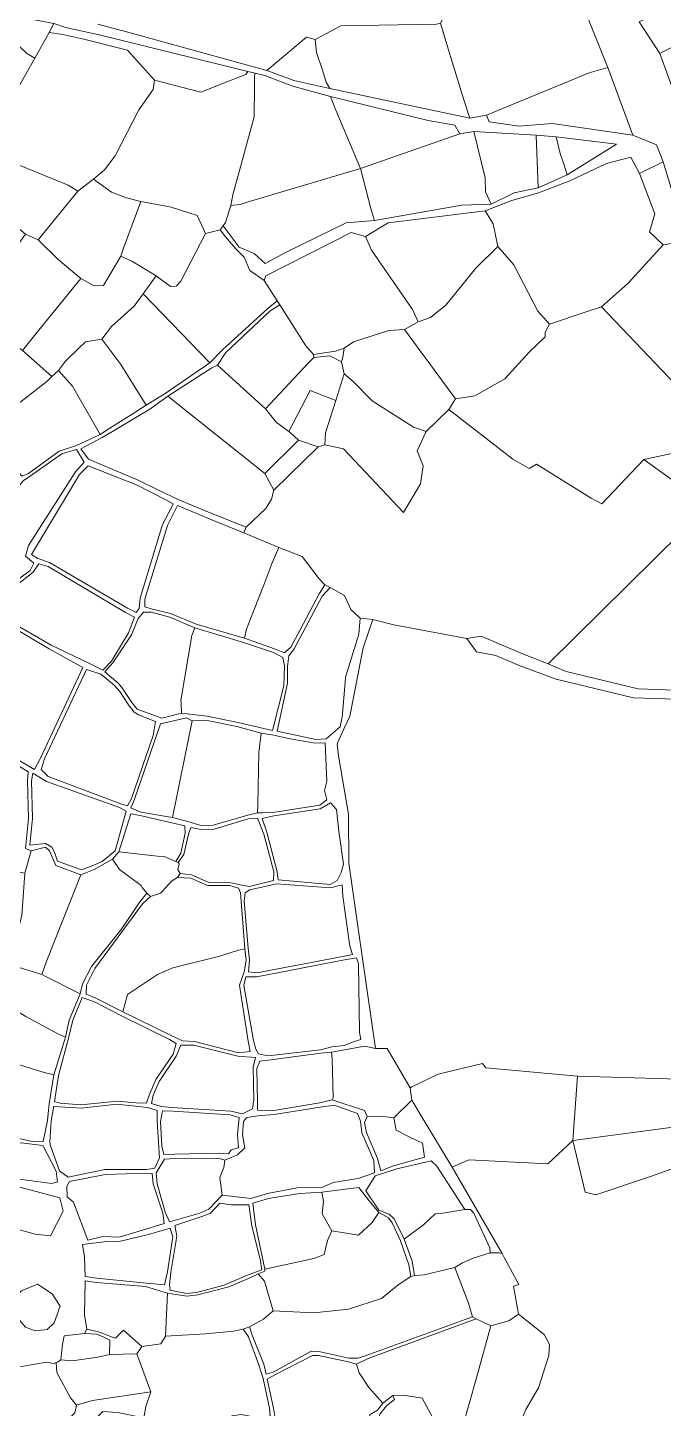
# Model space of a CAD drawing. Header units: metres. Extents: x 542555 to 550520, y 1840485 to 1846995.
# Drawn here: x 549293.2 to 549451.6, y 1843923.5 to 1844267.9 of the extents above; entities that cross this region are included whole.
import ezdxf

# ---------------------------------------------------------------- set-up
doc = ezdxf.new("R2010")
doc.units = ezdxf.units.M
doc.header["$MEASUREMENT"] = 0
doc.layers.add('Level 30', color=7, linetype='Continuous', lineweight=0)

msp = doc.modelspace()

# ---------------------------------------------------------------- linework, layer by layer
at = {"layer": 'Level 30', "color": 7, "linetype": 'Continuous', "lineweight": 0, "flags": 128}
for points in [[(549482.17, 1844279.19), (549482.49, 1844277.81), (549480.27, 1844276.92), (549479.71, 1844275.08), (549476.09, 1844272.55), (549472.49, 1844272.91), (549462.71, 1844267.52), (549451.5895, 1844261.8904), (549450.68, 1844261.43), (549445.53, 1844269.31), (549448.2606, 1844270.5836), (549479.19, 1844285.01), (549481.14, 1844280.69), (549482.17, 1844279.19)], [(549294.96, 1844260.28), (549286.38, 1844245.02), (549284.66, 1844246.33), (549276.11, 1844251.68), (549274.93, 1844252.15), (549274.32, 1844254.4), (549276.33, 1844255.77), (549280.63, 1844269.58), (549281.17, 1844272.78), (549283.75, 1844271.78), (549284.76, 1844269.93), (549286.3, 1844267.86), (549292.95, 1844261.45), (549294.96, 1844260.28)], [(549431.44, 1844273.66), (549431.72, 1844272.9597), (549437.73, 1844257.93), (549433.12, 1844256.57), (549407.5, 1844246.07), (549403.39, 1844245.3), (549401.86, 1844249.87), (549397.4182, 1844264.4698), (549396.04, 1844269), (549396.91, 1844270.49), (549431.44, 1844273.66)], [(549299.71, 1844268.89), (549298.51, 1844266.7), (549294.96, 1844260.28), (549292.95, 1844261.45), (549286.3, 1844267.86), (549284.76, 1844269.93), (549283.75, 1844271.78), (549286.53, 1844271.37), (549299.71, 1844268.89)], [(549322.1327, 1844263.3683), (549348.06, 1844256.96), (549347.55, 1844256.23), (549341.9774, 1844254.0139), (549336.31, 1844251.76), (549324.8, 1844254.78), (549318.03, 1844262.27), (549307.16, 1844265.03), (549301.96, 1844266.19), (549298.51, 1844266.7), (549299.71, 1844268.89), (549302.61, 1844267.9), (549311.04, 1844266.11), (549322.1327, 1844263.3683)], [(549396.04, 1844269), (549397.4182, 1844264.4698), (549401.86, 1844249.87), (549403.39, 1844245.3), (549368.47, 1844252.72), (549367.55, 1844254.24), (549366.91, 1844256.48), (549366.7183, 1844257.0452), (549365.16, 1844261.64), (549364.81, 1844264.91), (549371.22, 1844268.34), (549395.07, 1844268.78), (549396.04, 1844269)], [(549298.51, 1844266.7), (549301.96, 1844266.19), (549307.16, 1844265.03), (549318.03, 1844262.27), (549324.8, 1844254.78), (549324.43, 1844252.46), (549320.92, 1844247.34), (549314.96, 1844235.88), (549312.29, 1844232.45), (549309.56, 1844230.07), (549305.72, 1844227.07), (549303.27, 1844228.59), (549291.07, 1844233.55), (549289.54, 1844234.1), (549281.48, 1844237.91), (549286.38, 1844245.02), (549294.96, 1844260.28), (549298.51, 1844266.7)], [(549364.81, 1844264.91), (549365.16, 1844261.64), (549366.7183, 1844257.0452), (549366.91, 1844256.48), (549367.55, 1844254.24), (549368.47, 1844252.72), (549359.47, 1844254.73), (549358.4234, 1844255.1148), (549352.78, 1844257.19), (549362.64, 1844265.5), (549364.81, 1844264.91)], [(549462.71, 1844267.52), (549469.44, 1844252.54), (549470.88, 1844250.95), (549475.03, 1844250.98), (549476.56, 1844246.92), (549464.35, 1844242.15), (549460.26, 1844250.32), (549455.9758, 1844250.4356), (549454.7, 1844250.47), (549450.68, 1844261.43), (549451.5895, 1844261.8904), (549462.71, 1844267.52)], [(549344.32, 1844226.14), (549343.82, 1844223.54), (549342.48, 1844219.31), (549341.86, 1844218.45), (549341.15, 1844217.46), (549337.5, 1844216.56), (549335.39, 1844220.99), (549328.93, 1844223.08), (549321.39, 1844224.53), (549317.8, 1844225.47), (549314.05, 1844226.81), (549309.56, 1844230.07), (549312.29, 1844232.45), (549314.96, 1844235.88), (549320.92, 1844247.34), (549324.43, 1844252.46), (549324.8, 1844254.78), (549336.31, 1844251.76), (549341.9774, 1844254.0139), (549347.55, 1844256.23), (549348.06, 1844256.96), (549349.85, 1844256.52), (549349.74, 1844255.79), (549349.7001, 1844253.0848), (549349.59, 1844245.63), (549344.32, 1844226.14)], [(549368.64, 1844250.71), (549369.98, 1844247.28), (549376.09, 1844232.71), (549347.85, 1844224.32), (549346.15, 1844223.79), (549343.82, 1844223.54), (549344.32, 1844226.14), (549349.59, 1844245.63), (549349.7001, 1844253.0848), (549349.74, 1844255.79), (549349.85, 1844256.52), (549352.3, 1844255.91), (549355.8977, 1844254.5271), (549359.22, 1844253.25), (549368.64, 1844250.71)], [(549437.73, 1844257.93), (549443.95, 1844241.02), (549423.87, 1844243.96), (549415.7, 1844243.27), (549408.17, 1844244.42), (549407.5, 1844246.07), (549433.12, 1844256.57), (549437.73, 1844257.93)], [(549400.85, 1844241.38), (549376.09, 1844232.71), (549369.98, 1844247.28), (549368.64, 1844250.71), (549392.97, 1844244.69), (549399.6, 1844243.54), (549400.85, 1844241.38)], [(549404.33, 1844242.01), (549407.2, 1844230.46), (549407.31, 1844226.94), (549408.69, 1844223.82), (549401.41, 1844223.63), (549379.64, 1844219.8), (549378.81, 1844222.43), (549376.09, 1844232.71), (549400.85, 1844241.38), (549404.33, 1844242.01)], [(549419.9, 1844241.05), (549420.37, 1844227.93), (549414.44, 1844226.65), (549408.69, 1844223.82), (549407.31, 1844226.94), (549407.2, 1844230.46), (549404.33, 1844242.01), (549419.9, 1844241.05)], [(549424.87, 1844240.62), (549425.84, 1844236.52), (549426.82, 1844233.82), (549427.59, 1844231.18), (549420.37, 1844227.93), (549419.9, 1844241.05), (549424.87, 1844240.62)], [(549439.93, 1844238.84), (549427.59, 1844231.18), (549426.82, 1844233.82), (549425.84, 1844236.52), (549424.87, 1844240.62), (549439.93, 1844238.84)], [(549442.73, 1844204.04), (549436.15, 1844198.23), (549432.59, 1844197.07), (549423.22, 1844193.92), (549420.28, 1844197.14), (549414.35, 1844208.74), (549410.33, 1844213.31), (549409.18, 1844218.92), (549407.2, 1844222.18), (549413.82, 1844224.75), (549420.45, 1844226.71), (549428.3, 1844229.71), (549437.44, 1844234), (549443.52, 1844235.55), (549445.69, 1844231.47), (549449.49, 1844221.41), (549448.16, 1844216.98), (549451.51, 1844213.67), (549442.73, 1844204.04)], [(549457.5, 1844214.67), (549451.51, 1844213.67), (549448.16, 1844216.98), (549449.49, 1844221.41), (549445.69, 1844231.47), (549451.58, 1844234.44), (549457.5, 1844214.67)], [(549305.72, 1844227.07), (549295.77, 1844214.94), (549292.63, 1844216.34), (549291.15, 1844217.6), (549284.91, 1844221.19), (549290.11, 1844230.66), (549291.07, 1844233.55), (549303.27, 1844228.59), (549305.72, 1844227.07)], [(549376.09, 1844232.71), (549378.81, 1844222.43), (549379.64, 1844219.8), (549372.58, 1844219.17), (549357.78, 1844211.98), (549352.38, 1844209.02), (549349.59, 1844211.55), (549345.92, 1844213.14), (549341.86, 1844218.45), (549342.48, 1844219.31), (549343.82, 1844223.54), (549346.15, 1844223.79), (549347.85, 1844224.32), (549376.09, 1844232.71)], [(549309.56, 1844230.07), (549314.05, 1844226.81), (549317.8, 1844225.47), (549321.39, 1844224.53), (549317.05, 1844212.86), (549316.41, 1844210.85), (549312.06, 1844203.58), (549309.74, 1844203.45), (549306.39, 1844205.33), (549300.77, 1844210.01), (549295.77, 1844214.94), (549305.72, 1844227.07), (549309.56, 1844230.07)], [(549328.79, 1844203.32), (549325.2, 1844206.01), (549319.13, 1844209.66), (549316.41, 1844210.85), (549317.05, 1844212.86), (549321.39, 1844224.53), (549328.93, 1844223.08), (549335.39, 1844220.99), (549337.5, 1844216.56), (549331.35, 1844204.65), (549330.18, 1844203.44), (549328.79, 1844203.32)], [(549393.54, 1844195.59), (549390.46, 1844194.48), (549389.12, 1844197.61), (549378.84, 1844212.4), (549377.37, 1844215.79), (549383.03, 1844219.2), (549407.2, 1844222.18), (549409.18, 1844218.92), (549410.33, 1844213.31), (549404.89, 1844207.85), (549397.39, 1844198.69), (549393.54, 1844195.59)], [(549352.11, 1844204.79), (549355.36, 1844199.77), (549353.12, 1844197.88), (549341.71, 1844187.52), (549338.6, 1844184.25), (549321.99, 1844201.47), (549325.2, 1844206.01), (549328.79, 1844203.32), (549330.18, 1844203.44), (549331.35, 1844204.65), (549337.5, 1844216.56), (549341.15, 1844217.46), (549342.52, 1844215.74), (549345.02, 1844212.67), (549347.16, 1844210.66), (549348.57, 1844207.29), (549352.11, 1844204.79)], [(549295.21, 1844191.5), (549291.89, 1844187.39), (549290.27, 1844188.71), (549280.84, 1844196.67), (549278.27, 1844198.07), (549278.11, 1844200.95), (549280.24, 1844201.91), (549284.01, 1844205.78), (549288.15, 1844210.03), (549288.34, 1844210.3), (549292.63, 1844216.34), (549295.77, 1844214.94), (549300.77, 1844210.01), (549306.39, 1844205.33), (549299.22, 1844196.45), (549295.21, 1844191.5)], [(549390.46, 1844194.48), (549387.11, 1844192.62), (549383.17, 1844192.38), (549374.39, 1844189.55), (549372.08, 1844187.96), (549369.89, 1844187.15), (549364.42, 1844186.37), (549362.47, 1844188.51), (549356.04, 1844198.73), (549355.36, 1844199.77), (549352.11, 1844204.79), (549352.57, 1844206), (549373.78, 1844216.81), (549377.37, 1844215.79), (549378.84, 1844212.4), (549389.12, 1844197.61), (549390.46, 1844194.48)], [(549457.5, 1844214.67), (549458.7005, 1844211.6304), (549475.79, 1844168.36), (549468.1, 1844164.73), (549437.8228, 1844196.476), (549436.15, 1844198.23), (549442.73, 1844204.04), (549451.51, 1844213.67), (549457.5, 1844214.67)], [(549325.2, 1844206.01), (549321.99, 1844201.47), (549319.71, 1844198.39), (549314.09, 1844193.35), (549311.67, 1844190.2), (549307.56, 1844189.51), (549305.92, 1844187.91), (549302.64, 1844184.72), (549301.62, 1844183.34), (549300.89, 1844182.37), (549299.19, 1844180.89), (549291.89, 1844187.39), (549295.21, 1844191.5), (549299.22, 1844196.45), (549306.39, 1844205.33), (549309.74, 1844203.45), (549312.06, 1844203.58), (549316.41, 1844210.85), (549319.13, 1844209.66), (549325.2, 1844206.01)], [(549404.64, 1844176.04), (549399.82, 1844175.3), (549387.11, 1844192.62), (549390.46, 1844194.48), (549393.54, 1844195.59), (549397.39, 1844198.69), (549404.89, 1844207.85), (549410.33, 1844213.31), (549414.35, 1844208.74), (549420.28, 1844197.14), (549423.22, 1844193.92), (549422.12, 1844191.96), (549422.18, 1844190.73), (549418.17, 1844186.97), (549412.05, 1844180.26), (549404.64, 1844176.04)], [(549321.99, 1844201.47), (549338.6, 1844184.25), (549327.41, 1844176.67), (549322.74, 1844173.76), (549316.38, 1844183.88), (549311.67, 1844190.2), (549314.09, 1844193.35), (549319.71, 1844198.39), (549321.99, 1844201.47)], [(549291.89, 1844187.39), (549299.19, 1844180.89), (549297.96, 1844179.59), (549290.82, 1844174.06), (549289.7, 1844172.96), (549284.37, 1844166.11), (549284.01, 1844166.45), (549281.86, 1844165.4), (549280.67, 1844164.27), (549275.56, 1844161.11), (549273.75, 1844159.59), (549269.69, 1844160.1), (549261.63, 1844176.76), (549258.95, 1844179.97), (549259.9, 1844180.5), (549263.36, 1844183.04), (549270.83, 1844190.18), (549274.36, 1844193.25), (549278.27, 1844198.07), (549280.84, 1844196.67), (549290.27, 1844188.71), (549291.89, 1844187.39)], [(549364.42, 1844186.37), (549364.53, 1844185.6), (549363.05, 1844184.2), (549352.42, 1844172.84), (549340.47, 1844183.69), (549342.54, 1844186.84), (549353.62, 1844197.21), (549356.04, 1844198.73), (549362.47, 1844188.51), (549364.42, 1844186.37)], [(549436.15, 1844198.23), (549437.8228, 1844196.476), (549468.1, 1844164.73), (549446.73, 1844160.13), (549436.27, 1844149.14), (549433.62, 1844150.54), (549419.96, 1844158.98), (549418.16, 1844157.93), (549414.11, 1844160.25), (549408.0757, 1844164.9266), (549398.11, 1844172.65), (549399.82, 1844175.3), (549404.64, 1844176.04), (549412.05, 1844180.26), (549418.17, 1844186.97), (549422.18, 1844190.73), (549422.12, 1844191.96), (549423.22, 1844193.92), (549432.59, 1844197.07), (549436.15, 1844198.23)], [(549311.67, 1844190.2), (549316.38, 1844183.88), (549322.74, 1844173.76), (549318.94, 1844171.33), (549313.69, 1844167.97), (549311.28, 1844166.43), (549304.35, 1844178.48), (549300.89, 1844182.37), (549301.62, 1844183.34), (549302.64, 1844184.72), (549305.92, 1844187.91), (549307.56, 1844189.51), (549311.67, 1844190.2)], [(549399.82, 1844175.3), (549398.11, 1844172.65), (549392.46, 1844167.17), (549389.34, 1844168.22), (549379.05, 1844174.82), (549374.32, 1844179.66), (549372.07, 1844181.54), (549371.42, 1844184.52), (549371.74, 1844185.65), (549372.08, 1844187.96), (549374.39, 1844189.55), (549383.17, 1844192.38), (549387.11, 1844192.62), (549399.82, 1844175.3)], [(549372.07, 1844181.54), (549369.96, 1844174.92), (549363.54, 1844177.35), (549358.23, 1844167.15), (549355.11, 1844169.5), (549352.42, 1844172.84), (549363.05, 1844184.2), (549364.53, 1844185.6), (549368.47, 1844186.03), (549371.42, 1844184.52), (549372.07, 1844181.54)], [(549364.42, 1844186.37), (549369.89, 1844187.15), (549372.08, 1844187.96), (549371.74, 1844185.65), (549371.42, 1844184.52), (549368.47, 1844186.03), (549364.53, 1844185.6), (549364.42, 1844186.37)], [(549360.7, 1844164.96), (549352.3, 1844156.71), (549328.15, 1844175.93), (549339.08, 1844183.02), (549340.47, 1844183.69), (549352.42, 1844172.84), (549355.11, 1844169.5), (549358.23, 1844167.15), (549358.65, 1844166.84), (549360.7, 1844164.96)], [(549300.89, 1844182.37), (549304.35, 1844178.48), (549311.28, 1844166.43), (549305.36, 1844163.7), (549301.02, 1844162.21), (549293.38, 1844156.7), (549291.79, 1844156.05), (549289.97, 1844158), (549285.42, 1844164.06), (549284.73, 1844165.75), (549284.37, 1844166.11), (549289.7, 1844172.96), (549290.82, 1844174.06), (549297.96, 1844179.59), (549299.19, 1844180.89), (549300.89, 1844182.37)], [(549371.89, 1844162.81), (549367.2, 1844163.86), (549367.38, 1844166.81), (549369.96, 1844174.92), (549372.07, 1844181.54), (549374.32, 1844179.66), (549379.05, 1844174.82), (549389.34, 1844168.22), (549392.46, 1844167.17), (549390.27, 1844162.3), (549391.78, 1844158.58), (549391.04, 1844154.14), (549386.86, 1844146.91), (549371.89, 1844162.81)], [(549352.3, 1844156.71), (549354.54, 1844152.48), (549353.96, 1844150.31), (549352.51, 1844147.92), (549347.59, 1844143.29), (549337.86, 1844147.23), (549330.65, 1844150.15), (549325.81, 1844152.52), (549320.68, 1844155.04), (549308.34, 1844160.25), (549306.47, 1844162.83), (549311.75, 1844165.65), (549314.31, 1844167.18), (549319.68, 1844170.39), (549323.61, 1844172.74), (549328.15, 1844175.93), (549352.3, 1844156.71)], [(549367.38, 1844166.81), (549367.2, 1844163.86), (549365.61, 1844163.31), (549360.7, 1844164.96), (549358.65, 1844166.84), (549358.23, 1844167.15), (549363.54, 1844177.35), (549369.96, 1844174.92), (549367.38, 1844166.81)], [(549476.82, 1844141.91), (549462.8, 1844148.63), (549446.73, 1844160.13), (549468.1, 1844164.73), (549475.79, 1844168.36), (549488.4, 1844141.52), (549476.82, 1844141.91)], [(549285.82, 1844147.28), (549292.06, 1844154.88), (549293.87, 1844156.09), (549301.66, 1844161.57), (549305.34, 1844162.66), (549307.24, 1844159.52), (549305.12, 1844157.12), (549293.35, 1844138.76), (549292.65, 1844136.02), (549294.69, 1844134.3), (549293.78, 1844132.45), (549286.03, 1844126.73), (549283.6, 1844124.25), (549282.2, 1844125.24), (549273.67, 1844130.2), (549272.2, 1844131.63), (549275.24, 1844132.7), (549276.27, 1844133.64), (549280.43, 1844142.44), (549285.82, 1844147.28)], [(549360.7, 1844164.96), (549365.61, 1844163.31), (549354.54, 1844152.48), (549352.3, 1844156.71), (549360.7, 1844164.96)], [(549329.47, 1844149.14), (549329.07, 1844148.37), (549326.82, 1844143.99), (549321.23, 1844125.56), (549320.98, 1844123.04), (549320.25, 1844121.98), (549318.02, 1844123.05), (549298.63, 1844134.47), (549295.74, 1844135.47), (549294.15, 1844136.5), (549306.07, 1844156.46), (549308.26, 1844158.6), (549320.28, 1844153.86), (549327.79, 1844150), (549329.47, 1844149.14)], [(549347.02, 1844141.85), (549355.81, 1844138.23), (549354.12, 1844134.39), (549352.08, 1844129.11), (549349.47, 1844122.38), (549347.72, 1844117.84), (549347.24, 1844115.64), (549335.19, 1844119.08), (549328.77, 1844121.77), (549323.99, 1844122.95), (549322.35, 1844123.4), (549322.39, 1844125.37), (549328.04, 1844143.69), (549329.84, 1844147.38), (549330.5, 1844148.73), (549339.68, 1844144.91), (549347.02, 1844141.85)], [(549494.8285, 1844107.0177), (549493.38, 1844095.48), (549479.83, 1844100.3), (549471.56, 1844100.8), (549454.57, 1844102.61), (549445.31, 1844102.97), (549427.38, 1844107.33), (549422.87, 1844109.19), (549462.8, 1844148.63), (549476.82, 1844141.91), (549488.4, 1844141.52), (549490.5471, 1844138.727), (549490.86, 1844138.32), (549495.32, 1844125.92), (549495.7, 1844113.96), (549494.8285, 1844107.0177)], [(549355.81, 1844138.23), (549361.62, 1844135.97), (549365.84, 1844130.37), (549367.22, 1844128.9), (549365.82, 1844126.63), (549361.06, 1844117.67), (549358.77, 1844113.36), (549357.47, 1844112.2), (549357.21, 1844111.97), (549354.68, 1844112.95), (549347.24, 1844115.64), (549347.72, 1844117.84), (549349.47, 1844122.38), (549352.08, 1844129.11), (549354.12, 1844134.39), (549355.81, 1844138.23)], [(549295.98, 1844134.18), (549298.27, 1844133.46), (549317.53, 1844122.02), (549319.82, 1844120.81), (549318.34, 1844116.93), (549314.07, 1844109.87), (549311.92, 1844107.63), (549308.41, 1844109.35), (549299.01, 1844113.86), (549291.17, 1844118.43), (549286.51, 1844120.63), (549284.37, 1844123.5), (549286.73, 1844125.92), (549294.54, 1844132.06), (549295.98, 1844134.18)], [(549368.54, 1844128.27), (549372.1, 1844126.25), (549373.75, 1844122.76), (549376.01, 1844120.56), (549375.69, 1844116.63), (549372.39, 1844105.91), (549372.19, 1844103.57), (549371.53, 1844095.88), (549371.28, 1844094.7), (549371.03, 1844093.5), (549367.55, 1844090.53), (549364.98, 1844090.3), (549355.32, 1844092.37), (549357.97, 1844104.4), (549357.93, 1844108.58), (549358.24, 1844111.16), (549358.26, 1844111.19), (549359.57, 1844112.93), (549361.68, 1844116.89), (549366.56, 1844126.05), (549368.54, 1844128.27)], [(549331.45, 1844099.5), (549331.55, 1844096.92), (549326.62, 1844095.64), (549320.5, 1844097.92), (549319.12, 1844099.56), (549316.66, 1844103.27), (549315.71, 1844104.36), (549312.4, 1844107.23), (549314.4, 1844109.46), (549319.07, 1844116.41), (549320.71, 1844120.52), (549322.07, 1844122.13), (549323.97, 1844122.11), (549328.61, 1844120.87), (549334.81, 1844118.15), (549334.11, 1844116.31), (549331.34, 1844100.07), (549331.45, 1844099.5)], [(549280.9, 1844091.03), (549271.78, 1844094.83), (549269.4, 1844096), (549270.39, 1844097.32), (549274.59, 1844104.37), (549282.76, 1844114.29), (549286.18, 1844119.64), (549290.82, 1844117.55), (549298.55, 1844112.94), (549306.93, 1844108.32), (549296.38, 1844085.71), (549294.86, 1844082.85), (549280.9, 1844091.03)], [(549357.16, 1844108.71), (549357, 1844103.72), (549354.21, 1844092.61), (549352.04, 1844093.07), (549345.62, 1844094.61), (549337.82, 1844096.16), (549331.55, 1844096.92), (549331.45, 1844099.5), (549331.34, 1844100.07), (549334.11, 1844116.31), (549334.81, 1844118.15), (549347, 1844114.55), (549354.43, 1844112.02), (549356.8, 1844110.79), (549357.16, 1844108.71)], [(549320.81, 1844096.49), (549325.02, 1844094.84), (549324.49, 1844091.29), (549319.03, 1844075.65), (549318.07, 1844073.79), (549316.4, 1844074.31), (549298.27, 1844081.12), (549296.58, 1844082.87), (549297.38, 1844085.53), (549307.84, 1844107.8), (549311.4, 1844106.61), (549314.76, 1844103.92), (549316.12, 1844102.32), (549318.27, 1844098.96), (549319.73, 1844097.15), (549320.81, 1844096.49)], [(549334.19, 1844094.99), (549329.28, 1844070.91), (549321.37, 1844072.24), (549318.89, 1844073.28), (549319.82, 1844075.43), (549326.28, 1844094.22), (549332.74, 1844095.77), (549334.19, 1844094.99)], [(549350.53, 1844074.14), (549350.43, 1844072.05), (549348.06, 1844071.46), (549339.44, 1844069), (549336.37, 1844068.86), (549333.7, 1844069.68), (549329.28, 1844070.91), (549334.19, 1844094.99), (549337.5, 1844095.17), (549345.27, 1844093.59), (549351.36, 1844091.88), (549350.82, 1844087.07), (549350.53, 1844074.14)], [(549294.06, 1844062.53), (549292.45, 1844056.97), (549274.52, 1844060.15), (549274.83, 1844065.76), (549280.45, 1844090.17), (549293.31, 1844082.25), (549293.15, 1844080.11), (549293.43, 1844070.67), (549292.64, 1844063.14), (549294.06, 1844062.53)], [(549367.73, 1844075.25), (549365.95, 1844073.98), (549354.28, 1844072.13), (549351.71, 1844072.03), (549350.43, 1844072.05), (549350.53, 1844074.14), (549350.82, 1844087.07), (549351.36, 1844091.88), (549354.52, 1844091.45), (549358.56, 1844090.5), (549364.84, 1844089.42), (549367.33, 1844089.46), (549367.7, 1844079.95), (549367.19, 1844077.6), (549367.73, 1844075.25)], [(549317.72, 1844072.49), (549314.96, 1844062.58), (549311.76, 1844059.92), (549309.27, 1844058.79), (549306.58, 1844057.79), (549300.63, 1844059.96), (549299.87, 1844062.24), (549299.21, 1844063.5), (549297.63, 1844064.39), (549293.72, 1844064), (549294.38, 1844070.68), (549294.11, 1844080.04), (549294.44, 1844081.91), (549297.87, 1844079.85), (549316.08, 1844073.37), (549317.72, 1844072.49)], [(549370.17, 1844072.9), (549370.76, 1844067.44), (549371.91, 1844059.27), (549371.32, 1844057.14), (549370.32, 1844055.19), (549368.53, 1844054.14), (549355.57, 1844055.32), (549355.34, 1844057.34), (549352.75, 1844067.24), (549351.63, 1844070.61), (549354.56, 1844071.29), (549366.1, 1844073.07), (549368.65, 1844074.51), (549370.17, 1844072.9)], [(549332.47, 1844066.97), (549331.37, 1844061.99), (549330.11, 1844059.9), (549327.18, 1844061.12), (549325.52, 1844061.21), (549315.92, 1844062.29), (549318.85, 1844071.76), (549321.18, 1844071.34), (549329.48, 1844069.5), (549332.37, 1844068.76), (549332.47, 1844066.97)], [(549352.06, 1844066.72), (549354.49, 1844057.36), (549354.47, 1844055.2), (549348.44, 1844053.66), (549346.16, 1844054.05), (549343.78, 1844054.56), (549338.34, 1844054.65), (549334.05, 1844056.54), (549331.19, 1844056.95), (549330.62, 1844057.94), (549330.97, 1844059.31), (549330.69, 1844059.67), (549332.11, 1844061.68), (549333.3, 1844066.75), (549333.81, 1844068.35), (549336.3, 1844067.87), (549339.63, 1844068.01), (549348.17, 1844070.51), (549350.45, 1844070.71), (549352.06, 1844066.72)], [(549297.8, 1844034.83), (549296.69, 1844031.69), (549290.79, 1844033.54), (549287.9, 1844034.27), (549289.42, 1844037.4), (549291.74, 1844046.41), (549292.45, 1844056.97), (549294.06, 1844062.53), (549297.59, 1844063.48), (549298.61, 1844062.53), (549300.22, 1844058.87), (549306.43, 1844056.59), (549297.8, 1844034.83)], [(549330.69, 1844059.67), (549330.97, 1844059.31), (549330.62, 1844057.94), (549331.19, 1844056.95), (549330.56, 1844055.88), (549329.04, 1844055.04), (549326.77, 1844052.5), (549326.27, 1844052), (549323.78, 1844051.17), (549322.84, 1844051.99), (549321.69, 1844053.44), (549321.48, 1844053.88), (549316.04, 1844057.89), (549314.29, 1844060.51), (549315.92, 1844062.29), (549325.52, 1844061.21), (549327.18, 1844061.12), (549330.11, 1844059.9), (549330.69, 1844059.67)], [(549314.29, 1844060.51), (549316.04, 1844057.89), (549321.48, 1844053.88), (549321.69, 1844053.44), (549322.84, 1844051.99), (549321.11, 1844049.86), (549319.31, 1844047.13), (549316.48, 1844042.95), (549309.11, 1844033.74), (549306.86, 1844029.36), (549306.23, 1844026.91), (549296.69, 1844031.69), (549297.8, 1844034.83), (549306.43, 1844056.59), (549309.73, 1844057.95), (549314.29, 1844060.51)], [(549317.47, 1844024.56), (549316.92, 1844022.39), (549310.2, 1844025.78), (549307.74, 1844026.78), (549307.81, 1844029.06), (549309.91, 1844033.23), (549321.79, 1844049.33), (549323.78, 1844051.17), (549326.27, 1844052), (549326.77, 1844052.5), (549329.04, 1844055.04), (549330.56, 1844055.88), (549333.83, 1844055.71), (549338.01, 1844053.92), (549343.59, 1844053.9), (549345.73, 1844053.25), (549346.19, 1844052.07), (549347.29, 1844038.13), (549345.75, 1844037.77), (549341.06, 1844036.28), (549329.35, 1844033.36), (549325.54, 1844031.69), (549318.04, 1844026.7), (549317.47, 1844024.56)], [(549372.11, 1844036.26), (549350.25, 1844032.14), (549348.21, 1844032.4), (549348.48, 1844035.42), (549348.13, 1844038.31), (549347.14, 1844050), (549347.42, 1844052.11), (549348.53, 1844052.86), (549355.21, 1844054.3), (549368.62, 1844053.3), (549371.54, 1844054.11), (549371.74, 1844051.24), (549373.49, 1844038.78), (549374.12, 1844036.72), (549372.11, 1844036.26)], [(549347.11, 1844032.4), (549345.96, 1844029.07), (549348.11, 1844015.1), (549348.61, 1844012.55), (549345.76, 1844012.17), (549334.74, 1844014.97), (549331.75, 1844015.18), (549328.97, 1844016.5), (549316.92, 1844022.39), (549317.47, 1844024.56), (549318.04, 1844026.7), (549325.54, 1844031.69), (549329.35, 1844033.36), (549341.06, 1844036.28), (549345.75, 1844037.77), (549347.29, 1844038.13), (549347.6, 1844035.3), (549347.11, 1844032.4)], [(549376.24, 1844015.55), (549374.32, 1844014.95), (549372.02, 1844014.02), (549368.97, 1844013.68), (549366.15, 1844012.96), (549353.15, 1844011.45), (549350.74, 1844011.91), (549350.02, 1844013.11), (549349.49, 1844015.28), (549347.06, 1844029), (549347.51, 1844031.11), (549350.26, 1844031.18), (549372.13, 1844035.36), (549375.16, 1844035.87), (549375.66, 1844034.39), (549375.86, 1844017.36), (549376.24, 1844015.55)], [(549296.69, 1844031.69), (549306.23, 1844026.91), (549305.43, 1844024.89), (549303.55, 1844020.36), (549302.63, 1844016.09), (549300.89, 1844016.88), (549292.73, 1844021.26), (549288.79, 1844023.6), (549284.64, 1844026.76), (549286.61, 1844031.46), (549287.9, 1844034.27), (549290.79, 1844033.54), (549296.69, 1844031.69)], [(549330.21, 1844014.51), (549329.43, 1844011.82), (549325.14, 1844005.53), (549323.42, 1844001.65), (549322.88, 1844000), (549322.77, 1843999.67), (549320.21, 1843999.72), (549315.51, 1844000.15), (549306.43, 1843999.25), (549301.29, 1843999.66), (549300.11, 1844000), (549299.87, 1844000.07), (549300.86, 1844006.53), (549303.43, 1844016.18), (549304.41, 1844020.29), (549306.74, 1844025.96), (549309.87, 1844024.89), (549316.53, 1844021.42), (549328.54, 1844015.51), (549330.21, 1844014.51)], [(549288.79, 1844023.6), (549292.73, 1844021.26), (549300.89, 1844016.88), (549302.63, 1844016.09), (549299.7, 1844006.71), (549297.32, 1844007.25), (549285.66, 1844010.85), (549280.61, 1844013.23), (549280.84, 1844013.96), (549281.58, 1844016.96), (549283.21, 1844019.04), (549284.77, 1844019.66), (549285.82, 1844022.4), (549288.79, 1844023.6)], [(549349.96, 1844011.02), (549349.38, 1844008.62), (549349.51, 1844000.29), (549349.47, 1844000), (549349.23, 1843998.18), (549346.74, 1843997), (549343.83, 1843997.63), (549329.08, 1843998.57), (549326.45, 1843998.76), (549324.05, 1843999.58), (549324.13, 1844000), (549324.42, 1844001.59), (549325.97, 1844005.06), (549330.21, 1844011.35), (549331.37, 1844014.07), (549334.55, 1844014.07), (549345.53, 1844011.35), (549349.96, 1844011.02)], [(549388.47, 1844003.46), (549388.89, 1844000.35), (549384.39, 1843996), (549382.52, 1843996.25), (549377.78, 1843996.33), (549377.1, 1843997.79), (549369.09, 1844000.43), (549369.34, 1844000.98), (549369.07, 1844010.81), (549368.86, 1844012.38), (549377.19, 1844013.82), (549379.88, 1844013.3), (549382.8, 1844013.27), (549388.47, 1844003.46)], [(549280.61, 1844013.23), (549285.66, 1844010.85), (549297.32, 1844007.25), (549299.7, 1844006.71), (549298.59, 1844000), (549298.51, 1843999.51), (549298.1, 1843995.29), (549297.01, 1843990.09), (549294.69, 1843989.95), (549282.11, 1843992.79), (549281.38, 1843993.91), (549277.42, 1843993.52), (549273.92, 1843994.46), (549274.46, 1843996.69), (549275.51, 1844000), (549278.94, 1844010.84), (549279.68, 1844012.49), (549280.61, 1844013.23)], [(549369.34, 1844000.98), (549369.09, 1844000.43), (549365.97, 1843999.71), (549354.55, 1843997.81), (549350.42, 1843997.9), (549350.43, 1844000), (549350.27, 1844008.31), (549351, 1844010.08), (549353.13, 1844010.34), (549366.23, 1844012.07), (549368.86, 1844012.38), (549369.07, 1844010.81), (549369.34, 1844000.98)], [(549388.47, 1844003.46), (549388.925, 1844003.6823), (549395.47, 1844006.88), (549406.53, 1844009.52), (549407.37, 1844008.43), (549430.21, 1844006.34), (549429.02, 1843990.36), (549422.84, 1843984.53), (549403.1, 1843985.48), (549399, 1843983.7), (549391.5178, 1843996.0224), (549388.89, 1844000.35), (549388.47, 1844003.46)], [(549486, 1844004.73), (549485.62, 1844000), (549485.29, 1843995.9), (549478.53, 1843995.39), (549466.97, 1843994.51), (549452.81, 1843993.44), (549429.02, 1843990.36), (549430.21, 1844006.34), (549444.28, 1844005.93), (549444.3, 1844005.93), (549458.25, 1844005.53), (549486, 1844004.73)], [(549326.06, 1843986.03), (549324.88, 1843983.4), (549322.89, 1843983.09), (549312.42, 1843983.08), (549303.28, 1843981.17), (549301.08, 1843982.74), (549298.91, 1843988.97), (549298.68, 1843989.94), (549299.04, 1843995.23), (549299.72, 1843998.91), (549301.09, 1843998.75), (549306.63, 1843998.36), (549315.44, 1843999.4), (549320.09, 1843998.92), (549323.08, 1843998.53), (549325.44, 1843997.8), (549325.42, 1843995.12), (549325.85, 1843988.64), (549326.06, 1843986.03)], [(549343.64, 1843996.69), (549345.89, 1843996.03), (549345.46, 1843991.84), (549345.7, 1843988.51), (549343.9, 1843988), (549343.26, 1843986.99), (549340.88, 1843987.16), (549329.85, 1843986.92), (549327.12, 1843986.84), (549326.65, 1843988.94), (549326.29, 1843995.06), (549326.8, 1843997.69), (549329.4, 1843997.63), (549343.64, 1843996.69)], [(549379.6, 1843982.27), (549375.52, 1843980.83), (549369.33, 1843979.84), (549366.5, 1843978.59), (549360.36, 1843978.52), (549352.92, 1843977.1), (549348.79, 1843975.85), (549341.62, 1843976.7), (549341.05, 1843981.1), (549342.03, 1843983.56), (549342.33, 1843985.39), (549345.46, 1843986.78), (549347.29, 1843988.5), (549346.71, 1843991.73), (549346.93, 1843995.06), (549347.82, 1843996.08), (549350.54, 1843996.5), (549354.63, 1843996.8), (549366.06, 1843998.66), (549369.62, 1843999.14), (549371.66, 1843998.35), (549375.41, 1843997.03), (549376.12, 1843995.16), (549376.45, 1843992.2), (549379.48, 1843985.37), (549379.6, 1843982.27)], [(549391.59, 1843989.68), (549392.05, 1843986.2), (549384.35, 1843984.02), (549381.18, 1843982.75), (549380.35, 1843985.83), (549377.6, 1843992.3), (549377.16, 1843994.84), (549377.78, 1843996.33), (549382.52, 1843996.25), (549384.39, 1843996), (549385.05, 1843992.9), (549388.29, 1843991.21), (549391.59, 1843989.68)], [(549429.02, 1843990.36), (549452.81, 1843993.44), (549466.97, 1843994.51), (549478.53, 1843995.39), (549485.29, 1843995.9), (549484.94, 1843992.18), (549484.72, 1843989.84), (549484.25, 1843985.81), (549483.39, 1843978.42), (549465.64, 1843984.41), (549460.22, 1843984.35), (549453.5, 1843983.2), (549448.35, 1843981.36), (549434.76, 1843976.75), (549432.11, 1843977.41), (549429.02, 1843990.36)], [(549291.6, 1843989.71), (549296.97, 1843989.1), (549300.26, 1843982.64), (549300.61, 1843980.02), (549299.22, 1843979.59), (549286.71, 1843981.28), (549287.79, 1843988.85), (549291.6, 1843989.71)], [(549341.05, 1843981.1), (549341.62, 1843976.7), (549338.31, 1843973.21), (549336.1, 1843972.17), (549328.53, 1843970.05), (549327.45, 1843972.47), (549325.43, 1843979.55), (549325.19, 1843982.29), (549327.28, 1843985.68), (549329.87, 1843985.82), (549340.64, 1843985.92), (549342.33, 1843985.39), (549342.03, 1843983.56), (549341.05, 1843981.1)], [(549391.94, 1843969.37), (549387.02, 1843965.7), (549384.54, 1843970.75), (549383.26, 1843971.94), (549380.71, 1843972.96), (549377.45, 1843977.74), (549379.74, 1843981.51), (549385.19, 1843983.29), (549393.71, 1843985.27), (549395.16, 1843983.94), (549402.15, 1843973.11), (549396.6, 1843972.2), (549394.77, 1843972.04), (549391.94, 1843969.37)], [(549311.91, 1843966.41), (549308.17, 1843965.5), (549304.63, 1843974.91), (549303, 1843976.29), (549302.93, 1843978.96), (549303.58, 1843980.11), (549312.51, 1843981.82), (549322.93, 1843982.19), (549324.22, 1843982.05), (549324.46, 1843979.47), (549326.85, 1843972.2), (549327.22, 1843969.64), (549322.6, 1843968.19), (549316.02, 1843966.22), (549311.91, 1843966.41)], [(549284.16, 1843969.91), (549280.89, 1843970.76), (549283.78, 1843976.42), (549286.32, 1843977.54), (549286.36, 1843978), (549291.54, 1843978.61), (549301.17, 1843975.99), (549302.04, 1843972.73), (549298.88, 1843966.58), (549295.03, 1843966.92), (549284.16, 1843969.91)], [(549364.53, 1843960.87), (549352.26, 1843958.26), (549349.97, 1843969.32), (549349.3, 1843974.71), (549353.22, 1843975.84), (549361.03, 1843977.11), (549366.52, 1843977.46), (549366.88, 1843975.11), (549366.56, 1843972.06), (549369.01, 1843967.79), (549367.87, 1843965.35), (549367.11, 1843961.86), (549364.53, 1843960.87)], [(549375.64, 1843966.71), (549369.01, 1843967.79), (549366.56, 1843972.06), (549366.88, 1843975.11), (549366.52, 1843977.46), (549375.69, 1843978.62), (549378.32, 1843975.29), (549380.7, 1843972.36), (549379.07, 1843969.89), (549375.64, 1843966.71)], [(549351.11, 1843960.71), (549351.57, 1843958.06), (549347.68, 1843956.68), (549342.19, 1843954.2), (549335.27, 1843952.41), (549332.74, 1843952.19), (549328.66, 1843953.03), (549328.5, 1843954.3), (549328.83, 1843957.51), (549330.33, 1843966.42), (549329.84, 1843969.08), (549336.37, 1843971.32), (549338.62, 1843972.14), (549341.05, 1843974.65), (549343.88, 1843974.28), (549348.27, 1843974.28), (549349.01, 1843968.92), (549351.11, 1843960.71)], [(549401.5, 1843959.81), (549399.62, 1843958.64), (549391.99, 1843956.79), (549389.54, 1843956.66), (549388.97, 1843960.25), (549387.02, 1843965.7), (549391.94, 1843969.37), (549394.77, 1843972.04), (549396.6, 1843972.2), (549402.15, 1843973.11), (549403.53, 1843973.13), (549404.33, 1843972.16), (549408.32, 1843963.54), (549408.44, 1843962.29), (549404.16, 1843960.93), (549401.5, 1843959.81)], [(549364.47, 1843947.31), (549354.34, 1843947.82), (549352.23, 1843955.25), (549350.66, 1843957.06), (549352.25, 1843957.69), (549352.26, 1843958.26), (549364.53, 1843960.87), (549367.11, 1843961.86), (549367.87, 1843965.35), (549369.01, 1843967.79), (549375.64, 1843966.71), (549379.07, 1843969.89), (549380.7, 1843972.36), (549383.08, 1843971.06), (549383.99, 1843969.8), (549386.09, 1843965.31), (549388.15, 1843959.34), (549388.66, 1843956.4), (549385.49, 1843954.28), (549381.34, 1843950.87), (549373.15, 1843948.23), (549364.47, 1843947.31)], [(549328.66, 1843968.43), (549329.35, 1843966.32), (549328, 1843957.58), (549327.32, 1843954.3), (549322.81, 1843954.71), (549310.32, 1843955.95), (549307.51, 1843956.44), (549307.38, 1843961.34), (549306.81, 1843964.37), (549312.88, 1843965.1), (549316.34, 1843965.21), (549323.27, 1843966.85), (549328.66, 1843968.43)], [(549414.26, 1843954.01), (549415.53, 1843947.04), (549413.09, 1843945.3), (549408.59, 1843944.1), (549406.66, 1843944.98), (549404.94, 1843945.87), (549404.07, 1843946.32), (549403.07, 1843949.72), (549399.62, 1843958.64), (549401.5, 1843959.81), (549404.16, 1843960.93), (549408.44, 1843962.29), (549410.2599, 1843962.2982), (549410.67, 1843962.3), (549411.42, 1843962.15), (549411.91, 1843961.1), (549415.56, 1843954.38), (549415.0248, 1843954.2277), (549414.26, 1843954.01)], [(549399.62, 1843958.64), (549403.07, 1843949.72), (549404.07, 1843946.32), (549377.53, 1843936.72), (549375.52, 1843936.02), (549373.24, 1843936.07), (549365.7, 1843937.73), (549363.87, 1843937.76), (549354.4, 1843932.56), (549352.6, 1843932), (549352.02, 1843934.52), (549349.1, 1843941.76), (549348.5, 1843943.84), (549351.98, 1843945.79), (549354.34, 1843947.82), (549364.47, 1843947.31), (549373.15, 1843948.23), (549381.34, 1843950.87), (549385.49, 1843954.28), (549388.66, 1843956.4), (549389.54, 1843956.66), (549391.99, 1843956.79), (549399.62, 1843958.64)], [(549328.02, 1843952.21), (549327.51, 1843941.52), (549326.37, 1843939.59), (549321.64, 1843938.97), (549317.08, 1843943.02), (549315.04, 1843940.98), (549314.31, 1843941.23), (549311.5, 1843942.35), (549310.5, 1843942.68), (549307.9, 1843943.3), (549307.35, 1843946.84), (549307.5, 1843955.35), (549310.25, 1843954.93), (549322.55, 1843953.92), (549328.02, 1843952.21)], [(549351.98, 1843945.79), (549348.5, 1843943.84), (549346.85, 1843943.27), (549344.46, 1843942.74), (549337.48, 1843942.11), (549327.51, 1843941.52), (549328.02, 1843952.21), (549332.82, 1843951.52), (549335.61, 1843951.79), (549343.32, 1843953.78), (549348.21, 1843955.92), (549350.66, 1843957.06), (549352.23, 1843955.25), (549354.34, 1843947.82), (549351.98, 1843945.79)], [(549301.27, 1843949.03), (549299.82, 1843944.83), (549298.04, 1843943.17), (549295.04, 1843942.88), (549292.63, 1843943.73), (549290.26, 1843946.62), (549290.24, 1843951.36), (549291.61, 1843952.85), (549295.64, 1843954.47), (549299.28, 1843952.07), (549301.27, 1843949.03)], [(549405.04, 1843931.16), (549401.56, 1843918.84), (549398.61, 1843919.42), (549396.36, 1843918.6), (549394.16, 1843921.17), (549391.52, 1843926.09), (549386.72, 1843926.81), (549384.19, 1843926.68), (549381.7, 1843924.81), (549378.22, 1843928.71), (549375.78, 1843932.37), (549375.12, 1843934.51), (549378.07, 1843935.94), (549404.94, 1843945.87), (549406.66, 1843944.98), (549408.59, 1843944.1), (549405.04, 1843931.16)], [(549415.53, 1843947.04), (549421.87, 1843941.92), (549423.22, 1843939.4), (549423.08, 1843936.71), (549420.5, 1843928.64), (549417.34, 1843923.21), (549416.9374, 1843922.2537), (549415.1, 1843917.89), (549414.5186, 1843918.0449), (549412.36, 1843918.62), (549410.91, 1843915.78), (549409.04, 1843915.05), (549403.4, 1843917.66), (549401.56, 1843918.84), (549405.04, 1843931.16), (549408.59, 1843944.1), (549413.09, 1843945.3), (549415.53, 1843947.04)], [(549313.63, 1843940.54), (549313.55, 1843936.94), (549310.68, 1843936.31), (549304.27, 1843935.33), (549301.43, 1843935.6), (549301.86, 1843939.51), (549302.24, 1843941.62), (549307.31, 1843942.16), (549310.42, 1843942.01), (549312.15, 1843941.28), (549313.63, 1843940.54)], [(549321.64, 1843938.97), (549320.38, 1843937.08), (549313.55, 1843936.94), (549313.63, 1843940.54), (549312.15, 1843941.28), (549310.42, 1843942.01), (549307.31, 1843942.16), (549307.9, 1843943.3), (549310.5, 1843942.68), (549311.5, 1843942.35), (549314.31, 1843941.23), (549315.04, 1843940.98), (549317.08, 1843943.02), (549321.64, 1843938.97)], [(549353.48, 1843923.52), (549353.62, 1843921.61), (549351.5, 1843920.95), (549346.4, 1843921.99), (549344.14, 1843921.67), (549337.86, 1843912.41), (549334.74, 1843912.74), (549333.99, 1843915.37), (549332.91, 1843917), (549332.14, 1843917.79), (549322.16, 1843921.17), (549322.66, 1843923.94), (549323.9, 1843927.67), (549320.38, 1843937.08), (549321.64, 1843938.97), (549326.37, 1843939.59), (549327.51, 1843941.52), (549337.48, 1843942.11), (549344.46, 1843942.74), (549346.85, 1843943.27), (549348.19, 1843941.37), (549350.81, 1843934.36), (549351.83, 1843930.97), (549353.48, 1843923.52)], [(549320.38, 1843937.08), (549323.9, 1843927.67), (549309.35, 1843925.48), (549305.31, 1843924.27), (549303.84, 1843926.1), (549300.48, 1843932.45), (549300.31, 1843934.94), (549300.75, 1843935.09), (549301.43, 1843935.6), (549304.27, 1843935.33), (549310.68, 1843936.31), (549313.55, 1843936.94), (549320.38, 1843937.08)], [(549375.12, 1843934.51), (549375.78, 1843932.37), (549378.22, 1843928.71), (549381.7, 1843924.81), (549380.4, 1843923.03), (549378.56, 1843921.94), (549377.16, 1843919.44), (549377.32, 1843917.91), (549374.05, 1843911.99), (549371.94, 1843910.74), (549368.09, 1843914.6), (549365.03, 1843916.46), (549358.04, 1843919.33), (549354.76, 1843921.58), (549354.45, 1843923.57), (549352.85, 1843930.77), (549354.75, 1843931.91), (549364.2, 1843936.72), (549365.68, 1843936.69), (549373.17, 1843935.14), (549375.12, 1843934.51)], [(549322.66, 1843923.94), (549322.16, 1843921.17), (549315.57, 1843922.44), (549311.94, 1843922.74), (549305.27, 1843916.08), (549304.35, 1843916.79), (549302.91, 1843919.16), (549302.82, 1843920.27), (549304.9, 1843922.36), (549305.31, 1843924.27), (549309.35, 1843925.48), (549323.9, 1843927.67), (549322.66, 1843923.94)], [(549386.77, 1843903.62), (549385.49, 1843901.59), (549383.26, 1843901.42), (549381.09, 1843903.07), (549372.92, 1843909.19), (549374.65, 1843911.19), (549378.41, 1843917.48), (549380.15, 1843919.94), (549381, 1843922.11), (549382.57, 1843924.1), (549384.57, 1843925.75), (549384.19, 1843926.68), (549386.72, 1843926.81), (549391.52, 1843926.09), (549394.16, 1843921.17), (549396.36, 1843918.6), (549390.51, 1843910.92), (549388.31, 1843906.69), (549386.77, 1843903.62)]]:
    msp.add_lwpolyline(points, close=True, dxfattribs=at)
for points in [[(549310.7, 1844268.76), (549319.035, 1844266.4683), (549352.78, 1844257.19), (549358.4234, 1844255.1148), (549359.47, 1844254.73), (549368.47, 1844252.72), (549403.39, 1844245.3), (549407.5, 1844246.07), (549408.17, 1844244.42), (549415.7, 1844243.27), (549423.87, 1844243.96), (549443.95, 1844241.02), (549449.9, 1844238.67), (549451.58, 1844234.44), (549451.58, 1844234.44), (549445.69, 1844231.47), (549443.52, 1844235.55), (549437.44, 1844234), (549428.3, 1844229.71), (549420.45, 1844226.71), (549413.82, 1844224.75), (549407.2, 1844222.18), (549383.03, 1844219.2), (549377.37, 1844215.79), (549373.78, 1844216.81), (549352.57, 1844206), (549352.11, 1844204.79), (549348.57, 1844207.29), (549347.16, 1844210.66), (549345.02, 1844212.67), (549342.52, 1844215.74), (549341.15, 1844217.46), (549341.86, 1844218.45), (549345.92, 1844213.14), (549349.59, 1844211.55), (549352.38, 1844209.02), (549357.78, 1844211.98), (549372.58, 1844219.17), (549379.64, 1844219.8), (549401.41, 1844223.63), (549408.69, 1844223.82), (549414.44, 1844226.65), (549420.37, 1844227.93), (549427.59, 1844231.18), (549439.93, 1844238.84), (549424.87, 1844240.62), (549419.9, 1844241.05), (549404.33, 1844242.01), (549400.85, 1844241.38), (549399.6, 1844243.54), (549392.97, 1844244.69), (549368.64, 1844250.71), (549359.22, 1844253.25), (549355.8977, 1844254.5271), (549352.3, 1844255.91), (549349.85, 1844256.52), (549348.06, 1844256.96), (549322.1327, 1844263.3683), (549311.04, 1844266.11), (549302.61, 1844267.9)], [(549371.22, 1844268.34), (549364.81, 1844264.91), (549362.64, 1844265.5), (549352.78, 1844257.19), (549319.035, 1844266.4683), (549310.7, 1844268.76)], [(549462.8, 1844148.63), (549422.87, 1844109.19), (549416.32, 1844111.8), (549406.22, 1844116.12), (549402.61, 1844115.49), (549384.44, 1844118.91), (549379.4979, 1844120.1597), (549379.22, 1844120.23), (549376.01, 1844120.56), (549373.75, 1844122.76), (549372.1, 1844126.25), (549368.54, 1844128.27), (549367.22, 1844128.9), (549365.84, 1844130.37), (549361.62, 1844135.97), (549355.81, 1844138.23), (549347.02, 1844141.85), (549347.59, 1844143.29), (549352.51, 1844147.92), (549353.96, 1844150.31), (549354.54, 1844152.48), (549365.61, 1844163.31), (549367.2, 1844163.86), (549371.89, 1844162.81), (549386.86, 1844146.91), (549391.04, 1844154.14), (549391.78, 1844158.58), (549390.27, 1844162.3), (549392.46, 1844167.17), (549398.11, 1844172.65), (549408.0757, 1844164.9266), (549414.11, 1844160.25), (549418.16, 1844157.93), (549419.96, 1844158.98), (549433.62, 1844150.54), (549436.27, 1844149.14), (549446.73, 1844160.13), (549462.8, 1844148.63)], [(549458.25, 1844005.53), (549444.3, 1844005.93), (549430.21, 1844006.34), (549407.37, 1844008.43), (549406.53, 1844009.52), (549395.47, 1844006.88), (549388.925, 1844003.6823), (549388.47, 1844003.46), (549382.8, 1844013.27), (549379.88, 1844013.3), (549375.5395, 1844043.2278), (549373.269, 1844058.8835), (549373.21, 1844059.29), (549373.11, 1844071.72), (549370.62, 1844086.24), (549370.3, 1844089.26), (549372.24, 1844093.49), (549373.45, 1844096.14), (549374.37, 1844100.81), (549374.7808, 1844102.9081), (549375.386, 1844105.9992), (549376.79, 1844113.17), (549379.22, 1844120.23), (549379.4979, 1844120.1597), (549384.44, 1844118.91), (549402.61, 1844115.49), (549405.02, 1844112.19), (549409.87, 1844111.3), (549415.69, 1844108.82), (549424.91, 1844105.36), (549444.12, 1844100.69), (549454.78, 1844100.36)], [(549455.51, 1843907.03), (549444.41, 1843890.19), (549415.1, 1843917.89), (549416.9374, 1843922.2537), (549417.34, 1843923.21), (549420.5, 1843928.64), (549423.08, 1843936.71), (549423.22, 1843939.4), (549421.87, 1843941.92), (549415.53, 1843947.04), (549414.26, 1843954.01), (549415.0248, 1843954.2277), (549415.56, 1843954.38), (549411.91, 1843961.1), (549411.42, 1843962.15), (549399, 1843983.7), (549403.1, 1843985.48), (549422.84, 1843984.53), (549429.02, 1843990.36), (549429.02, 1843990.36), (549432.11, 1843977.41), (549434.76, 1843976.75), (549448.35, 1843981.36), (549453.5, 1843983.2)], [(549272.65, 1843923.45), (549285.4, 1843929.11), (549287.52, 1843928.89), (549290.14, 1843929.7), (549289.98, 1843932.54), (549289.96, 1843933.35), (549290.55, 1843933.83), (549292.14, 1843934.01), (549297.98, 1843935), (549299.65, 1843934.71), (549300.31, 1843934.94), (549300.31, 1843934.94), (549300.48, 1843932.45), (549303.84, 1843926.1), (549305.31, 1843924.27), (549304.9, 1843922.36)]]:
    msp.add_lwpolyline(points, dxfattribs=at)

doc.saveas('drawing.dxf')
